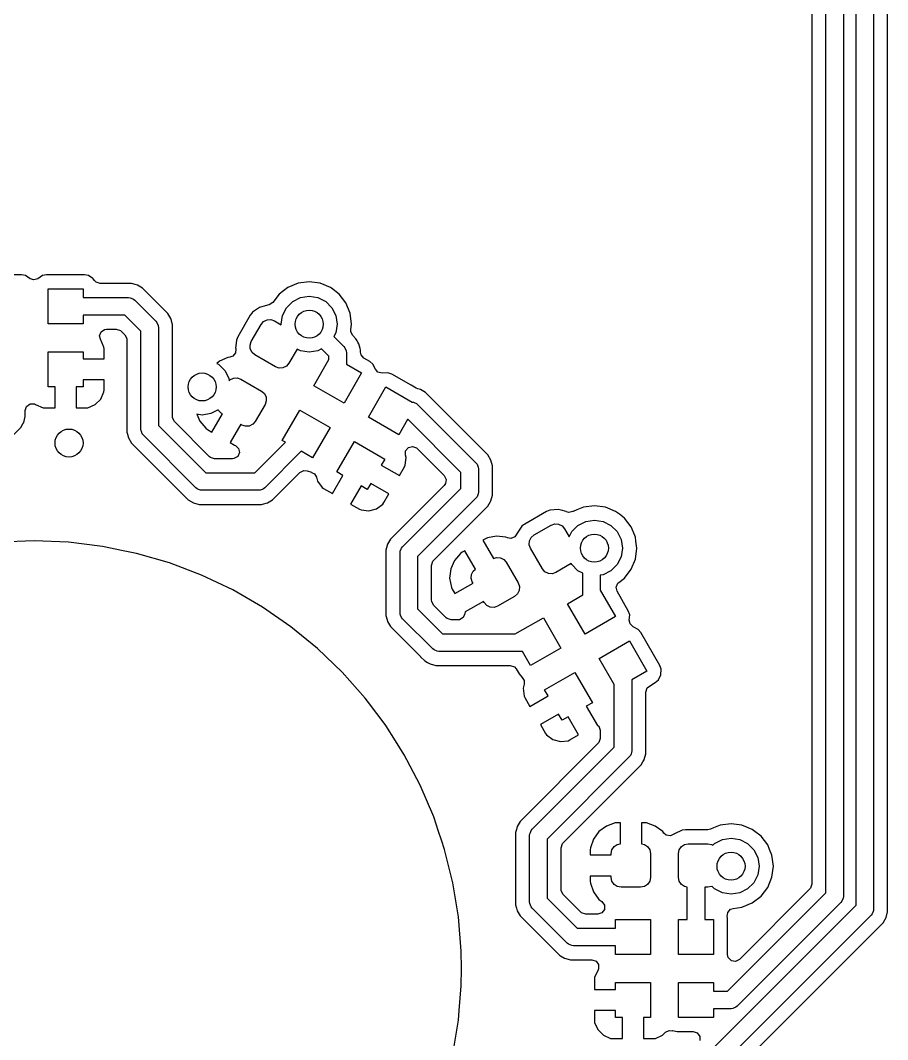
# Model space of a CAD drawing. Extents: x 0.79 to 7.64, y -5.35 to -0.98.
# Drawn here: x 4.205 to 4.692, y -4.922 to -4.349 of the extents above; entities that cross this region are included whole.
import ezdxf

# ---------------------------------------------------------------- set-up
doc = ezdxf.new("R2010")
doc.units = 0
doc.header["$MEASUREMENT"] = 0
doc.layers.add('BLACK', color=7, linetype='CONTINUOUS')

msp = doc.modelspace()

# ---------------------------------------------------------------- linework, layer by layer
at = {"layer": 'BLACK', "linetype": 'CONTINUOUS'}
for p, q in [((4.67461, -4.84631), (4.67461, -2.95302)), ((4.68445, -2.95098), (4.68445, -4.84835)), ((4.65768, -4.8393), (4.65768, -2.96003)), ((4.66752, -2.95799), (4.66752, -4.84134)), ((4.69234, -4.84666), (4.69234, -2.95624)), ((4.64978, -3.06673), (4.64978, -4.83442)), ((4.2055, -4.49211), (4.19291, -4.49211)), ((4.2078, -4.49256), (4.2055, -4.49211)), ((4.2055, -4.49211), (4.2055, -4.49211)), ((4.2055, -4.49211), (4.2055, -4.49211)), ((4.21043, -4.49432), (4.2078, -4.49256)), ((4.2078, -4.49256), (4.2078, -4.49256)), ((4.2078, -4.49256), (4.2078, -4.49256)), ((4.2078, -4.49256), (4.2078, -4.49256)), ((4.21245, -4.49497), (4.21043, -4.49432)), ((4.21476, -4.49432), (4.21245, -4.49497)), ((4.21739, -4.49256), (4.21476, -4.49432)), ((4.21969, -4.49211), (4.21739, -4.49256)), ((4.21739, -4.49256), (4.21739, -4.49256)), ((4.24093, -4.49211), (4.21969, -4.49211)), ((4.21969, -4.49211), (4.21969, -4.49211)), ((4.21969, -4.49211), (4.21969, -4.49211)), ((4.24094, -4.49211), (4.24093, -4.49211)), ((4.24324, -4.49256), (4.24094, -4.49211)), ((4.24566, -4.49418), (4.24324, -4.49256)), ((4.24324, -4.49256), (4.24324, -4.49256)), ((4.24324, -4.49256), (4.24324, -4.49256)), ((4.24324, -4.49256), (4.24324, -4.49256)), ((4.24585, -4.49431), (4.24566, -4.49418)), ((4.24651, -4.4953), (4.24585, -4.49431)), ((4.24585, -4.49431), (4.24585, -4.49431)), ((4.24746, -4.49628), (4.24651, -4.4953)), ((4.22047, -4.51969), (4.22047, -4.5)), ((4.22047, -4.5), (4.24016, -4.5)), ((4.24016, -4.5), (4.24016, -4.50492)), ((4.24975, -4.49703), (4.24746, -4.49628)), ((4.26744, -4.49703), (4.24975, -4.49703)), ((4.26943, -4.49756), (4.26744, -4.49703)), ((4.26744, -4.49703), (4.26744, -4.49703)), ((4.27069, -4.4979), (4.26943, -4.49756)), ((4.27362, -4.49959), (4.27069, -4.4979)), ((4.27069, -4.4979), (4.27069, -4.4979)), ((4.28781, -4.51379), (4.27362, -4.49959)), ((4.27362, -4.49959), (4.27362, -4.49959)), ((4.27362, -4.49959), (4.27362, -4.49959)), ((4.35533, -4.49919), (4.35039, -4.50297)), ((4.36108, -4.4968), (4.35533, -4.49919)), ((4.35533, -4.49919), (4.35533, -4.49919)), ((4.36725, -4.49599), (4.36108, -4.4968)), ((4.36108, -4.4968), (4.36108, -4.4968)), ((4.37342, -4.4968), (4.36725, -4.49599)), ((4.36725, -4.49599), (4.36725, -4.49599)), ((4.37917, -4.49919), (4.37342, -4.4968)), ((4.37342, -4.4968), (4.37342, -4.4968)), ((4.3797, -4.49959), (4.37917, -4.49919)), ((4.37917, -4.49919), (4.37917, -4.49919)), ((4.37917, -4.49919), (4.37917, -4.49919)), ((4.38411, -4.50297), (4.3797, -4.49959)), ((4.24016, -4.50492), (4.26575, -4.50492)), ((4.26575, -4.50492), (4.26671, -4.50502)), ((4.26671, -4.50502), (4.26671, -4.50502)), ((4.26671, -4.50502), (4.26723, -4.50523)), ((4.26723, -4.50523), (4.26848, -4.50575)), ((4.26848, -4.50575), (4.26848, -4.50575)), ((4.26848, -4.50575), (4.26923, -4.50636)), ((4.26923, -4.50636), (4.28104, -4.51817)), ((4.35039, -4.50298), (4.34679, -4.50767)), ((4.35039, -4.50297), (4.35039, -4.50298)), ((4.35451, -4.51058), (4.358, -4.5071)), ((4.358, -4.5071), (4.36239, -4.50486)), ((4.36239, -4.50486), (4.36725, -4.50409)), ((4.36725, -4.50409), (4.37212, -4.50486)), ((4.37212, -4.50486), (4.37651, -4.5071)), ((4.37651, -4.5071), (4.37999, -4.51058)), ((4.38411, -4.50298), (4.38411, -4.50297)), ((4.38411, -4.50297), (4.38411, -4.50297)), ((4.3879, -4.50791), (4.38411, -4.50298)), ((4.38411, -4.50298), (4.38411, -4.50298)), ((4.38411, -4.50298), (4.38411, -4.50298)), ((4.33924, -4.51042), (4.33537, -4.51313)), ((4.3438, -4.5092), (4.33924, -4.51042)), ((4.33924, -4.51042), (4.33924, -4.51042)), ((4.34404, -4.50918), (4.3438, -4.5092)), ((4.3448, -4.50903), (4.34404, -4.50918)), ((4.34679, -4.50767), (4.3448, -4.50903)), ((4.35227, -4.51497), (4.35451, -4.51058)), ((4.37999, -4.51058), (4.38223, -4.51497)), ((4.39029, -4.51366), (4.3879, -4.50791)), ((4.3879, -4.50791), (4.3879, -4.50791)), ((4.26371, -4.51476), (4.24016, -4.51476)), ((4.24016, -4.51476), (4.24016, -4.51969)), ((4.27264, -4.52369), (4.26371, -4.51476)), ((4.28104, -4.51817), (4.28165, -4.51892)), ((4.28781, -4.51379), (4.28781, -4.51379)), ((4.2895, -4.51671), (4.28781, -4.51379)), ((4.28781, -4.51379), (4.28781, -4.51379)), ((4.28977, -4.51771), (4.2895, -4.51671)), ((4.2895, -4.51671), (4.2895, -4.51671)), ((4.2899, -4.51819), (4.28977, -4.51771)), ((4.28977, -4.51771), (4.28977, -4.51771)), ((4.29037, -4.51997), (4.2899, -4.51819)), ((4.33417, -4.5147), (4.32708, -4.52696)), ((4.33496, -4.51366), (4.33417, -4.5147)), ((4.33417, -4.5147), (4.33417, -4.5147)), ((4.33417, -4.5147), (4.33417, -4.5147)), ((4.33537, -4.51313), (4.33496, -4.51366)), ((4.33537, -4.51313), (4.33537, -4.51313)), ((4.34022, -4.52), (4.34164, -4.51839)), ((4.34164, -4.51839), (4.34356, -4.51743)), ((4.34356, -4.51743), (4.34571, -4.51729)), ((4.34571, -4.51729), (4.34775, -4.51799)), ((4.34775, -4.51799), (4.35156, -4.52019)), ((4.3515, -4.51984), (4.35227, -4.51497)), ((4.38223, -4.51497), (4.383, -4.51984)), ((4.3911, -4.51984), (4.39029, -4.51366)), ((4.24016, -4.51969), (4.22047, -4.51969)), ((4.24947, -4.52645), (4.25028, -4.52418)), ((4.25028, -4.52418), (4.25226, -4.52282)), ((4.25226, -4.52282), (4.25336, -4.52266)), ((4.25336, -4.52266), (4.25883, -4.52266)), ((4.25883, -4.52266), (4.26112, -4.5234)), ((4.26112, -4.5234), (4.26158, -4.5238)), ((4.26158, -4.5238), (4.2636, -4.52582)), ((4.27264, -4.57874), (4.27264, -4.52369)), ((4.28165, -4.51892), (4.28165, -4.51892)), ((4.28165, -4.51892), (4.28217, -4.52017)), ((4.28217, -4.52017), (4.28228, -4.52043)), ((4.28228, -4.52043), (4.28239, -4.52069)), ((4.28239, -4.52069), (4.28248, -4.52165)), ((4.28248, -4.52165), (4.28248, -4.5767)), ((4.29037, -4.56438), (4.29037, -4.51997)), ((4.29037, -4.51997), (4.29037, -4.51997)), ((4.33471, -4.52955), (4.34022, -4.52)), ((4.35156, -4.52019), (4.3515, -4.51984)), ((4.383, -4.51984), (4.38223, -4.5247)), ((4.39068, -4.52299), (4.3911, -4.51984)), ((4.3907, -4.52411), (4.39068, -4.52299)), ((4.39179, -4.52625), (4.3907, -4.52411)), ((4.25001, -4.52828), (4.24947, -4.52645)), ((4.24992, -4.52831), (4.25001, -4.52828)), ((4.25185, -4.53268), (4.24992, -4.52831)), ((4.2636, -4.52582), (4.2647, -4.52797)), ((4.2647, -4.52797), (4.26474, -4.52858)), ((4.26474, -4.52858), (4.26474, -4.57705)), ((4.32633, -4.52878), (4.32592, -4.53349)), ((4.32708, -4.52696), (4.32633, -4.52878)), ((4.32633, -4.52878), (4.32633, -4.52878)), ((4.32708, -4.52696), (4.32708, -4.52696)), ((4.33401, -4.53159), (4.33471, -4.52955)), ((4.38223, -4.5247), (4.38117, -4.52679)), ((4.38117, -4.52679), (4.38676, -4.53238)), ((4.39353, -4.52799), (4.39179, -4.52625)), ((4.39418, -4.52912), (4.39353, -4.52799)), ((4.39466, -4.52994), (4.39418, -4.52912)), ((4.39522, -4.53092), (4.39466, -4.52994)), ((4.39466, -4.52994), (4.39466, -4.52994)), ((4.22047, -4.55512), (4.22047, -4.53543)), ((4.22047, -4.53543), (4.24016, -4.53543)), ((4.24016, -4.53543), (4.24016, -4.53937)), ((4.25197, -4.53367), (4.25185, -4.53268)), ((4.25197, -4.53937), (4.25197, -4.53367)), ((4.25197, -4.53367), (4.25197, -4.53367)), ((4.32581, -4.53597), (4.3243, -4.53785)), ((4.32593, -4.53383), (4.32581, -4.53597)), ((4.32592, -4.53349), (4.32592, -4.53349)), ((4.32592, -4.53349), (4.32594, -4.53357)), ((4.32594, -4.53357), (4.32593, -4.53367)), ((4.32593, -4.53367), (4.32595, -4.53383)), ((4.32595, -4.53383), (4.32593, -4.53383)), ((4.33416, -4.53373), (4.33401, -4.53159)), ((4.33511, -4.53566), (4.33416, -4.53373)), ((4.33672, -4.53708), (4.33511, -4.53566)), ((4.36043, -4.53382), (4.35585, -4.54175)), ((4.36239, -4.53481), (4.36043, -4.53382)), ((4.36725, -4.53558), (4.36239, -4.53481)), ((4.37212, -4.53481), (4.36725, -4.53558)), ((4.37421, -4.53375), (4.37212, -4.53481)), ((4.37836, -4.5379), (4.37421, -4.53375)), ((4.38676, -4.53238), (4.38737, -4.53313)), ((4.38737, -4.53313), (4.38811, -4.5349)), ((4.38811, -4.5349), (4.3882, -4.53586)), ((4.3882, -4.53586), (4.3882, -4.54231)), ((4.39591, -4.53349), (4.39522, -4.53092)), ((4.39609, -4.53418), (4.39591, -4.53349)), ((4.39609, -4.5355), (4.39609, -4.53418)), ((4.39609, -4.53418), (4.39609, -4.53418)), ((4.39643, -4.53708), (4.39609, -4.5355)), ((4.24016, -4.53937), (4.25197, -4.53937)), ((4.25197, -4.53937), (4.25197, -4.53937)), ((4.31677, -4.54066), (4.31536, -4.54188)), ((4.32156, -4.53857), (4.31677, -4.54066)), ((4.31677, -4.54066), (4.31677, -4.54066)), ((4.32261, -4.53845), (4.32156, -4.53857)), ((4.32156, -4.53857), (4.32156, -4.53857)), ((4.3243, -4.53785), (4.32261, -4.53845)), ((4.34832, -4.54377), (4.33672, -4.53708)), ((4.36983, -4.55443), (4.37836, -4.53967)), ((4.37836, -4.53967), (4.37836, -4.5379)), ((4.39804, -4.53887), (4.39643, -4.53708)), ((4.40134, -4.54078), (4.39804, -4.53887)), ((4.40311, -4.54233), (4.40134, -4.54078)), ((4.31536, -4.54188), (4.31634, -4.54238)), ((4.31634, -4.54238), (4.31983, -4.54586)), ((4.31983, -4.54586), (4.32206, -4.55025)), ((4.35035, -4.54446), (4.34832, -4.54377)), ((4.3525, -4.54432), (4.35035, -4.54446)), ((4.35443, -4.54337), (4.3525, -4.54432)), ((4.35585, -4.54175), (4.35443, -4.54337)), ((4.39672, -4.54723), (4.38688, -4.56427)), ((4.3882, -4.54231), (4.39672, -4.54723)), ((4.4045, -4.54514), (4.40311, -4.54233)), ((4.40451, -4.54516), (4.4045, -4.54514)), ((4.4045, -4.54514), (4.4045, -4.54514)), ((4.40592, -4.54673), (4.40451, -4.54516)), ((4.40826, -4.54733), (4.40592, -4.54673)), ((4.41141, -4.54712), (4.40826, -4.54733)), ((4.41364, -4.54788), (4.41141, -4.54712)), ((4.41141, -4.54712), (4.41141, -4.54712)), ((4.25197, -4.55118), (4.24016, -4.55118)), ((4.24016, -4.55118), (4.24016, -4.55512)), ((4.25197, -4.55688), (4.25197, -4.55118)), ((4.25197, -4.55118), (4.25197, -4.55118)), ((4.32206, -4.55025), (4.32228, -4.55164)), ((4.32228, -4.55164), (4.32274, -4.55112)), ((4.32274, -4.55112), (4.32467, -4.55017)), ((4.32467, -4.55017), (4.32681, -4.55003)), ((4.32681, -4.55003), (4.32885, -4.55072)), ((4.32885, -4.55072), (4.34044, -4.55741)), ((4.42454, -4.55417), (4.41364, -4.54788)), ((4.41364, -4.54788), (4.41364, -4.54788)), ((4.41364, -4.54788), (4.41364, -4.54788)), ((4.22441, -4.55512), (4.22047, -4.55512)), ((4.22441, -4.56693), (4.22441, -4.55512)), ((4.24016, -4.55512), (4.23622, -4.55512)), ((4.23622, -4.55512), (4.23622, -4.56693)), ((4.25007, -4.56191), (4.25185, -4.55787)), ((4.25185, -4.55787), (4.25197, -4.55688)), ((4.25197, -4.55688), (4.25197, -4.55688)), ((4.34044, -4.55741), (4.34206, -4.55883)), ((4.34206, -4.55883), (4.34301, -4.56076)), ((4.38688, -4.56427), (4.36983, -4.55443)), ((4.40052, -4.57215), (4.41036, -4.5551)), ((4.41036, -4.5551), (4.42518, -4.56366)), ((4.42741, -4.55583), (4.42454, -4.55417)), ((4.42835, -4.55622), (4.42741, -4.55583)), ((4.42979, -4.5566), (4.42835, -4.55622)), ((4.43271, -4.55829), (4.42979, -4.5566)), ((4.42979, -4.5566), (4.42979, -4.5566)), ((4.42979, -4.5566), (4.42979, -4.5566)), ((4.46773, -4.59331), (4.43271, -4.55829)), ((4.43271, -4.55829), (4.43271, -4.55829)), ((4.43271, -4.55829), (4.43271, -4.55829)), ((4.20844, -4.56603), (4.21039, -4.56462)), ((4.21039, -4.56462), (4.2128, -4.56462)), ((4.2128, -4.56462), (4.21335, -4.56489)), ((4.24695, -4.56503), (4.25007, -4.56191)), ((4.29037, -4.57182), (4.29037, -4.56438)), ((4.34315, -4.5629), (4.34246, -4.56494)), ((4.34301, -4.56076), (4.34315, -4.5629)), ((4.42518, -4.56366), (4.4258, -4.56372)), ((4.4258, -4.56372), (4.4258, -4.56372)), ((4.4258, -4.56372), (4.42632, -4.56393)), ((4.42632, -4.56393), (4.42758, -4.56445)), ((4.42758, -4.56445), (4.42758, -4.56445)), ((4.42758, -4.56445), (4.42832, -4.56507)), ((4.2077, -4.56833), (4.20844, -4.56603)), ((4.2077, -4.57177), (4.2077, -4.56833)), ((4.21335, -4.56489), (4.21335, -4.56489)), ((4.21335, -4.56489), (4.21772, -4.56681)), ((4.21772, -4.56681), (4.21871, -4.56693)), ((4.21871, -4.56693), (4.22441, -4.56693)), ((4.23622, -4.56693), (4.23622, -4.56693)), ((4.23622, -4.56693), (4.24192, -4.56693)), ((4.24192, -4.56693), (4.24291, -4.56681)), ((4.24192, -4.56693), (4.24192, -4.56693)), ((4.24291, -4.56681), (4.24695, -4.56503)), ((4.31195, -4.5701), (4.30709, -4.57087)), ((4.31603, -4.56802), (4.31195, -4.5701)), ((4.3126, -4.58043), (4.31851, -4.5702)), ((4.31621, -4.56839), (4.31603, -4.56802)), ((4.31783, -4.56981), (4.31621, -4.56839)), ((4.31851, -4.5702), (4.31783, -4.56981)), ((4.34246, -4.56494), (4.33695, -4.57449)), ((4.35212, -4.58512), (4.36196, -4.56807)), ((4.36196, -4.56807), (4.37901, -4.57791)), ((4.42832, -4.56507), (4.46096, -4.5977)), ((4.20514, -4.57795), (4.20636, -4.57583)), ((4.20636, -4.57583), (4.20682, -4.57503)), ((4.20682, -4.57503), (4.2077, -4.57177)), ((4.29042, -4.57243), (4.29037, -4.57182)), ((4.29152, -4.57457), (4.29042, -4.57243)), ((4.31125, -4.59431), (4.29152, -4.57457)), ((4.30709, -4.57087), (4.30401, -4.57038)), ((4.30401, -4.57038), (4.30575, -4.57436)), ((4.30575, -4.57436), (4.30915, -4.57832)), ((4.33695, -4.57449), (4.33553, -4.5761)), ((4.41757, -4.58199), (4.40052, -4.57215)), ((4.42249, -4.57347), (4.41757, -4.58199)), ((4.42281, -4.57347), (4.42249, -4.57347)), ((4.45256, -4.60322), (4.42281, -4.57347)), ((4.17834, -4.60474), (4.20514, -4.57795)), ((4.26474, -4.57705), (4.26474, -4.58043)), ((4.26474, -4.58043), (4.26507, -4.58163)), ((4.26507, -4.58163), (4.26562, -4.58369)), ((4.27273, -4.5797), (4.27264, -4.57874)), ((4.27295, -4.58022), (4.27273, -4.5797)), ((4.27273, -4.5797), (4.27273, -4.5797)), ((4.27347, -4.58147), (4.27295, -4.58022)), ((4.27408, -4.58222), (4.27347, -4.58147)), ((4.27347, -4.58147), (4.27347, -4.58147)), ((4.28248, -4.5767), (4.30913, -4.60335)), ((4.30915, -4.57832), (4.31011, -4.579)), ((4.31011, -4.579), (4.3126, -4.58043)), ((4.32874, -4.57611), (4.32283, -4.58634)), ((4.32942, -4.5765), (4.32874, -4.57611)), ((4.33145, -4.57719), (4.32942, -4.5765)), ((4.3336, -4.57705), (4.33145, -4.57719)), ((4.33553, -4.5761), (4.3336, -4.57705)), ((4.37901, -4.57791), (4.36917, -4.59496)), ((4.26562, -4.58369), (4.2673, -4.58661)), ((4.2673, -4.58661), (4.2673, -4.58661)), ((4.2673, -4.58661), (4.2673, -4.58661)), ((4.2673, -4.58661), (4.29922, -4.61852)), ((4.30361, -4.61175), (4.27408, -4.58222)), ((4.32283, -4.58634), (4.32532, -4.58778)), ((4.33677, -4.60335), (4.35395, -4.58617)), ((4.35395, -4.58617), (4.35212, -4.58512)), ((4.3828, -4.60283), (4.39265, -4.58579)), ((4.39265, -4.58579), (4.40969, -4.59563)), ((4.32532, -4.58778), (4.32584, -4.58801)), ((4.32584, -4.58801), (4.32761, -4.58964)), ((4.32808, -4.59201), (4.32708, -4.5942)), ((4.32761, -4.58964), (4.32808, -4.59201)), ((4.36277, -4.59127), (4.34229, -4.61175)), ((4.36917, -4.59496), (4.36277, -4.59127)), ((4.42134, -4.59345), (4.42146, -4.59104)), ((4.42146, -4.59104), (4.42298, -4.58917)), ((4.42298, -4.58917), (4.42531, -4.58854)), ((4.42531, -4.58854), (4.42755, -4.58941)), ((4.42755, -4.58941), (4.42786, -4.58968)), ((4.42786, -4.58968), (4.4431, -4.60492)), ((4.31172, -4.59471), (4.31125, -4.59431)), ((4.31401, -4.59545), (4.31172, -4.59471)), ((4.32421, -4.59545), (4.31401, -4.59545)), ((4.32498, -4.59538), (4.32421, -4.59545)), ((4.32708, -4.5942), (4.32498, -4.59538)), ((4.40969, -4.59563), (4.40773, -4.59904)), ((4.4212, -4.59909), (4.42167, -4.5947)), ((4.42167, -4.5947), (4.42134, -4.59345)), ((4.42167, -4.5947), (4.42167, -4.5947)), ((4.46096, -4.5977), (4.46157, -4.59845)), ((4.46157, -4.59845), (4.46157, -4.59845)), ((4.46157, -4.59845), (4.46184, -4.59909)), ((4.46942, -4.59623), (4.46773, -4.59331)), ((4.46773, -4.59331), (4.46773, -4.59331)), ((4.46773, -4.59331), (4.46773, -4.59331)), ((4.4703, -4.59949), (4.46942, -4.59623)), ((4.46942, -4.59623), (4.46942, -4.59623)), ((4.46942, -4.59623), (4.46942, -4.59623)), ((4.30913, -4.60335), (4.33677, -4.60335)), ((4.34668, -4.61852), (4.36203, -4.60317)), ((4.36203, -4.60317), (4.36418, -4.60208)), ((4.36418, -4.60208), (4.36604, -4.60224)), ((4.36604, -4.60224), (4.36848, -4.60306)), ((4.36848, -4.60306), (4.36846, -4.60311)), ((4.36846, -4.60311), (4.37029, -4.60398)), ((4.37029, -4.60398), (4.37137, -4.60579)), ((4.38621, -4.6048), (4.3828, -4.60283)), ((4.40773, -4.59904), (4.41795, -4.60494)), ((4.41795, -4.60494), (4.4208, -4.60001)), ((4.4208, -4.60001), (4.4212, -4.59909)), ((4.4208, -4.60001), (4.4208, -4.60001)), ((4.4212, -4.59909), (4.4212, -4.59909)), ((4.45256, -4.61213), (4.45256, -4.60322)), ((4.46184, -4.59909), (4.46229, -4.60018)), ((4.46229, -4.60018), (4.46231, -4.60022)), ((4.46231, -4.60022), (4.4624, -4.60118)), ((4.4624, -4.60118), (4.4624, -4.61417)), ((4.4703, -4.61249), (4.4703, -4.59949)), ((4.37137, -4.60579), (4.37197, -4.60802)), ((4.37197, -4.60802), (4.37197, -4.60802)), ((4.37197, -4.60802), (4.37457, -4.61159)), ((4.38031, -4.61503), (4.38621, -4.6048)), ((4.40182, -4.60927), (4.39985, -4.61268)), ((4.41205, -4.61517), (4.40182, -4.60927)), ((4.4431, -4.61043), (4.41297, -4.64056)), ((4.41795, -4.60494), (4.41795, -4.60494)), ((4.4431, -4.60492), (4.44419, -4.60707)), ((4.44381, -4.60945), (4.4431, -4.61043)), ((4.44419, -4.60707), (4.44381, -4.60945)), ((4.30435, -4.61236), (4.30361, -4.61175)), ((4.30512, -4.61268), (4.30435, -4.61236)), ((4.30435, -4.61236), (4.30435, -4.61236)), ((4.30613, -4.61309), (4.30512, -4.61268)), ((4.30709, -4.61319), (4.30613, -4.61309)), ((4.30613, -4.61309), (4.30613, -4.61309)), ((4.33881, -4.61319), (4.30709, -4.61319)), ((4.33977, -4.61309), (4.33881, -4.61319)), ((4.34078, -4.61268), (4.33977, -4.61309)), ((4.33977, -4.61309), (4.33977, -4.61309)), ((4.34154, -4.61236), (4.34078, -4.61268)), ((4.34229, -4.61175), (4.34154, -4.61236)), ((4.34154, -4.61236), (4.34154, -4.61236)), ((4.37457, -4.61159), (4.37457, -4.61159)), ((4.37457, -4.61159), (4.37537, -4.61218)), ((4.37537, -4.61218), (4.38031, -4.61503)), ((4.39644, -4.61071), (4.39054, -4.62094)), ((4.39985, -4.61268), (4.39644, -4.61071)), ((4.4092, -4.62011), (4.41205, -4.61517)), ((4.41975, -4.64495), (4.45256, -4.61213)), ((4.46231, -4.61513), (4.46157, -4.61691)), ((4.4624, -4.61417), (4.46231, -4.61513)), ((4.46231, -4.61513), (4.46231, -4.61513)), ((4.46942, -4.61912), (4.4703, -4.61586)), ((4.4703, -4.61586), (4.4703, -4.61249)), ((4.29922, -4.61852), (4.29922, -4.61852)), ((4.29922, -4.61852), (4.29922, -4.61852)), ((4.29922, -4.61852), (4.30214, -4.62021)), ((4.30214, -4.62021), (4.30214, -4.62021)), ((4.30214, -4.62021), (4.30214, -4.62021)), ((4.30214, -4.62021), (4.30214, -4.62021)), ((4.30214, -4.62021), (4.3054, -4.62108)), ((4.3054, -4.62108), (4.3054, -4.62108)), ((4.3054, -4.62108), (4.3405, -4.62108)), ((4.3405, -4.62108), (4.34104, -4.62094)), ((4.3405, -4.62108), (4.3405, -4.62108)), ((4.34104, -4.62094), (4.34376, -4.62021)), ((4.34376, -4.62021), (4.34668, -4.61852)), ((4.34376, -4.62021), (4.34376, -4.62021)), ((4.34376, -4.62021), (4.34376, -4.62021)), ((4.34668, -4.61852), (4.34668, -4.61852)), ((4.34668, -4.61852), (4.34668, -4.61852)), ((4.39054, -4.62094), (4.39547, -4.62379)), ((4.40504, -4.62351), (4.4086, -4.62091)), ((4.4086, -4.62091), (4.4086, -4.62091)), ((4.4086, -4.62091), (4.4092, -4.62011)), ((4.4092, -4.62011), (4.4092, -4.62011)), ((4.46096, -4.61765), (4.42815, -4.65046)), ((4.46157, -4.61691), (4.46096, -4.61765)), ((4.46773, -4.62204), (4.46919, -4.61951)), ((4.46919, -4.61951), (4.46942, -4.61912)), ((4.52756, -4.62182), (4.52139, -4.62264)), ((4.53373, -4.62264), (4.52756, -4.62182)), ((4.52756, -4.62182), (4.52756, -4.62182)), ((4.39547, -4.62379), (4.39639, -4.62418)), ((4.39639, -4.62418), (4.39639, -4.62418)), ((4.39639, -4.62418), (4.40078, -4.62466)), ((4.40078, -4.62466), (4.40504, -4.62351)), ((4.40078, -4.62466), (4.40078, -4.62466)), ((4.43718, -4.65259), (4.46535, -4.62443)), ((4.46535, -4.62443), (4.46773, -4.62204)), ((4.46535, -4.62443), (4.46535, -4.62443)), ((4.50064, -4.62512), (4.48837, -4.6322)), ((4.50246, -4.62436), (4.50064, -4.62512)), ((4.50064, -4.62512), (4.50064, -4.62512)), ((4.50717, -4.62395), (4.50246, -4.62436)), ((4.50246, -4.62436), (4.50246, -4.62436)), ((4.50895, -4.62443), (4.50717, -4.62395)), ((4.50717, -4.62395), (4.50717, -4.62395)), ((4.50717, -4.62395), (4.50717, -4.62395)), ((4.51173, -4.62517), (4.50895, -4.62443)), ((4.5119, -4.62525), (4.51173, -4.62517)), ((4.51314, -4.6256), (4.5119, -4.62525)), ((4.5155, -4.6251), (4.51314, -4.6256)), ((4.51564, -4.62502), (4.5155, -4.6251)), ((4.51766, -4.62418), (4.51564, -4.62502)), ((4.52139, -4.62264), (4.51766, -4.62418)), ((4.52139, -4.62264), (4.52139, -4.62264)), ((4.52139, -4.62264), (4.52139, -4.62264)), ((4.53948, -4.62502), (4.53373, -4.62264)), ((4.53373, -4.62264), (4.53373, -4.62264)), ((4.54162, -4.62666), (4.53948, -4.62502)), ((4.53948, -4.62502), (4.53948, -4.62502)), ((4.53948, -4.62502), (4.53948, -4.62502)), ((4.54442, -4.62881), (4.54162, -4.62666)), ((4.48778, -4.63265), (4.48681, -4.6334)), ((4.48837, -4.6322), (4.48778, -4.63265)), ((4.48837, -4.6322), (4.48837, -4.6322)), ((4.48837, -4.6322), (4.48837, -4.6322)), ((4.49368, -4.63825), (4.50323, -4.63274)), ((4.50323, -4.63274), (4.50526, -4.63205)), ((4.50526, -4.63205), (4.50741, -4.63219)), ((4.50741, -4.63219), (4.50934, -4.63314)), ((4.50934, -4.63314), (4.51076, -4.63475)), ((4.51482, -4.63641), (4.5183, -4.63293)), ((4.5183, -4.63293), (4.52269, -4.63069)), ((4.52269, -4.63069), (4.52756, -4.62992)), ((4.52756, -4.62992), (4.53243, -4.63069)), ((4.53243, -4.63069), (4.53682, -4.63293)), ((4.53682, -4.63293), (4.5403, -4.63641)), ((4.54821, -4.63375), (4.54442, -4.62881)), ((4.54442, -4.62881), (4.54442, -4.62881)), ((4.54442, -4.62881), (4.54442, -4.62881)), ((4.54442, -4.62881), (4.54442, -4.62881)), ((4.54442, -4.62881), (4.54442, -4.62881)), ((4.47259, -4.6389), (4.46746, -4.63987)), ((4.4726, -4.6389), (4.47259, -4.6389)), ((4.47778, -4.63949), (4.4726, -4.6389)), ((4.48393, -4.63757), (4.48277, -4.63937)), ((4.48395, -4.63758), (4.48393, -4.63757)), ((4.48402, -4.63743), (4.48395, -4.63758)), ((4.48408, -4.63735), (4.48402, -4.63743)), ((4.4841, -4.63727), (4.48408, -4.63735)), ((4.48681, -4.6334), (4.4841, -4.63727)), ((4.4841, -4.63727), (4.4841, -4.63727)), ((4.49206, -4.63967), (4.49368, -4.63825)), ((4.51076, -4.63475), (4.51336, -4.63927)), ((4.51336, -4.63927), (4.51482, -4.63641)), ((4.5403, -4.63641), (4.54254, -4.6408)), ((4.55022, -4.6386), (4.54821, -4.63375)), ((4.54821, -4.63375), (4.54821, -4.63375)), ((4.55059, -4.6395), (4.55022, -4.6386)), ((4.2126, -4.64163), (4.19327, -4.64241)), ((4.23193, -4.64241), (4.2126, -4.64163)), ((4.25114, -4.64475), (4.23193, -4.64241)), ((4.23193, -4.64241), (4.23193, -4.64241)), ((4.23193, -4.64241), (4.23193, -4.64241)), ((4.26274, -4.64712), (4.25114, -4.64475)), ((4.25114, -4.64475), (4.25114, -4.64475)), ((4.41129, -4.64348), (4.41072, -4.6456)), ((4.41297, -4.64056), (4.41129, -4.64348)), ((4.41129, -4.64348), (4.41129, -4.64348)), ((4.4664, -4.64036), (4.46493, -4.64121)), ((4.46493, -4.64121), (4.47087, -4.65151)), ((4.46746, -4.63987), (4.4664, -4.64036)), ((4.4664, -4.64036), (4.4664, -4.64036)), ((4.46746, -4.63987), (4.46746, -4.63987)), ((4.47875, -4.63991), (4.47778, -4.63949)), ((4.48052, -4.64023), (4.47875, -4.63991)), ((4.48277, -4.63937), (4.48052, -4.64023)), ((4.49097, -4.64374), (4.49111, -4.6416)), ((4.49166, -4.64578), (4.49097, -4.64374)), ((4.49111, -4.6416), (4.49206, -4.63967)), ((4.54254, -4.6408), (4.54331, -4.64567)), ((4.5509, -4.64184), (4.55059, -4.6395)), ((4.5514, -4.64564), (4.5509, -4.64184)), ((4.2701, -4.64862), (4.26274, -4.64712)), ((4.28868, -4.654), (4.2701, -4.64862)), ((4.2701, -4.64862), (4.2701, -4.64862)), ((4.2701, -4.64862), (4.2701, -4.64862)), ((4.41072, -4.6456), (4.41041, -4.64674)), ((4.41041, -4.64674), (4.41041, -4.64674)), ((4.41041, -4.64674), (4.41041, -4.6802)), ((4.41072, -4.6456), (4.41072, -4.6456)), ((4.41072, -4.6456), (4.41072, -4.6456)), ((4.41831, -4.64843), (4.4184, -4.64747)), ((4.41831, -4.68189), (4.41831, -4.64843)), ((4.4184, -4.64747), (4.41914, -4.64569)), ((4.41914, -4.64569), (4.41975, -4.64495)), ((4.41914, -4.64569), (4.41914, -4.64569)), ((4.42815, -4.65046), (4.42815, -4.67985)), ((4.45228, -4.64864), (4.44887, -4.6526)), ((4.45323, -4.64796), (4.45228, -4.64864)), ((4.4547, -4.64712), (4.45323, -4.64796)), ((4.46065, -4.65741), (4.4547, -4.64712)), ((4.49835, -4.65737), (4.49166, -4.64578)), ((4.54254, -4.65054), (4.5403, -4.65493)), ((4.54331, -4.64567), (4.54254, -4.65054)), ((4.55059, -4.65184), (4.5514, -4.64567)), ((4.5514, -4.64567), (4.5514, -4.64564)), ((4.30677, -4.66086), (4.28868, -4.654)), ((4.28868, -4.654), (4.28868, -4.654)), ((4.28868, -4.654), (4.28868, -4.654)), ((4.43604, -4.65535), (4.43679, -4.65306)), ((4.43604, -4.66258), (4.43604, -4.65535)), ((4.43679, -4.65306), (4.43718, -4.65259)), ((4.44887, -4.6526), (4.44678, -4.65739)), ((4.47087, -4.65151), (4.47253, -4.65094)), ((4.47253, -4.65094), (4.47468, -4.65108)), ((4.47468, -4.65108), (4.47661, -4.65204)), ((4.47661, -4.65204), (4.47802, -4.65365)), ((4.47802, -4.65365), (4.48472, -4.66525)), ((4.51454, -4.65439), (4.50588, -4.65939)), ((4.51482, -4.65493), (4.51454, -4.65439)), ((4.5183, -4.65841), (4.51482, -4.65493)), ((4.5403, -4.65493), (4.53682, -4.65841)), ((4.54821, -4.65759), (4.55059, -4.65184)), ((4.32425, -4.66915), (4.30677, -4.66086)), ((4.44678, -4.65739), (4.4462, -4.66258)), ((4.44678, -4.65739), (4.44678, -4.65739)), ((4.45824, -4.66264), (4.45838, -4.66049)), ((4.45838, -4.66049), (4.45933, -4.65856)), ((4.45933, -4.65856), (4.46065, -4.65741)), ((4.49977, -4.65899), (4.49835, -4.65737)), ((4.5017, -4.65994), (4.49977, -4.65899)), ((4.50385, -4.66008), (4.5017, -4.65994)), ((4.50588, -4.65939), (4.50385, -4.66008)), ((4.52102, -4.65979), (4.5183, -4.65841)), ((4.52102, -4.672), (4.52102, -4.65979)), ((4.53243, -4.66065), (4.53086, -4.66089)), ((4.53086, -4.66089), (4.53086, -4.66936)), ((4.53682, -4.65841), (4.53243, -4.66065)), ((4.54442, -4.66253), (4.54821, -4.65759)), ((4.43604, -4.67497), (4.43604, -4.66258)), ((4.4462, -4.66258), (4.44717, -4.66771)), ((4.4462, -4.66258), (4.4462, -4.66258)), ((4.44717, -4.66771), (4.44717, -4.66771)), ((4.44717, -4.66771), (4.44766, -4.66877)), ((4.44909, -4.67126), (4.45932, -4.66536)), ((4.45893, -4.66468), (4.45824, -4.66264)), ((4.45932, -4.66536), (4.45893, -4.66468)), ((4.48472, -4.66525), (4.48541, -4.66728)), ((4.48541, -4.66728), (4.48527, -4.66943)), ((4.53982, -4.66759), (4.5408, -4.66539)), ((4.54032, -4.66995), (4.53982, -4.66759)), ((4.5408, -4.66539), (4.54132, -4.66491)), ((4.54132, -4.66491), (4.54442, -4.66253)), ((4.34101, -4.67883), (4.32425, -4.66915)), ((4.44766, -4.66877), (4.44909, -4.67126)), ((4.44909, -4.67126), (4.44909, -4.67126)), ((4.4827, -4.67277), (4.47315, -4.67829)), ((4.48432, -4.67136), (4.4827, -4.67277)), ((4.48527, -4.66943), (4.48432, -4.67136)), ((4.5125, -4.67692), (4.52102, -4.672)), ((4.53086, -4.66936), (4.53939, -4.68413)), ((4.54661, -4.68085), (4.54032, -4.66995)), ((4.35693, -4.68982), (4.34101, -4.67883)), ((4.34101, -4.67883), (4.34101, -4.67883)), ((4.43609, -4.67558), (4.43604, -4.67497)), ((4.43718, -4.67772), (4.43609, -4.67558)), ((4.44432, -4.68486), (4.43718, -4.67772)), ((4.46523, -4.67559), (4.455, -4.68149)), ((4.46562, -4.67627), (4.46523, -4.67559)), ((4.46704, -4.67789), (4.46562, -4.67627)), ((4.46897, -4.67884), (4.46704, -4.67789)), ((4.47112, -4.67898), (4.46897, -4.67884)), ((4.47315, -4.67829), (4.47112, -4.67898)), ((4.52234, -4.69397), (4.5125, -4.67692)), ((4.41041, -4.6802), (4.41041, -4.68358)), ((4.41041, -4.68358), (4.41103, -4.68588)), ((4.4184, -4.68285), (4.41831, -4.68189)), ((4.41857, -4.68326), (4.4184, -4.68285)), ((4.4184, -4.68285), (4.4184, -4.68285)), ((4.41914, -4.68462), (4.41857, -4.68326)), ((4.41975, -4.68537), (4.41914, -4.68462)), ((4.41914, -4.68462), (4.41914, -4.68462)), ((4.42815, -4.67985), (4.4422, -4.6939)), ((4.44479, -4.68526), (4.44432, -4.68486)), ((4.45375, -4.68471), (4.45167, -4.68592)), ((4.4545, -4.68303), (4.45375, -4.68471)), ((4.45458, -4.68305), (4.4545, -4.68303)), ((4.45472, -4.68253), (4.45458, -4.68305)), ((4.45473, -4.68251), (4.45472, -4.68253)), ((4.455, -4.68149), (4.45473, -4.6825)), ((4.45473, -4.6825), (4.45473, -4.68251)), ((4.48309, -4.6939), (4.49886, -4.68479)), ((4.49886, -4.68479), (4.5087, -4.70184)), ((4.53939, -4.68413), (4.52234, -4.69397)), ((4.54737, -4.68308), (4.54661, -4.68085)), ((4.54716, -4.68621), (4.54737, -4.68308)), ((4.37192, -4.70206), (4.35693, -4.68982)), ((4.41103, -4.68588), (4.41129, -4.68684)), ((4.41129, -4.68684), (4.41297, -4.68976)), ((4.41297, -4.68976), (4.41297, -4.68976)), ((4.41297, -4.68976), (4.42138, -4.69816)), ((4.43668, -4.7023), (4.41975, -4.68537)), ((4.44708, -4.686), (4.44479, -4.68526)), ((4.45085, -4.686), (4.44708, -4.686)), ((4.45167, -4.68592), (4.45085, -4.686)), ((4.54716, -4.68623), (4.54716, -4.68621)), ((4.54716, -4.68621), (4.54716, -4.68621)), ((4.5476, -4.6883), (4.54716, -4.68623)), ((4.54933, -4.68998), (4.5476, -4.6883)), ((4.54934, -4.68999), (4.54933, -4.68998)), ((4.55216, -4.69138), (4.54934, -4.68999)), ((4.54934, -4.68999), (4.54934, -4.68999)), ((4.4422, -4.6939), (4.48309, -4.6939)), ((4.55371, -4.69314), (4.55216, -4.69138)), ((4.56433, -4.71154), (4.55371, -4.69314)), ((4.38587, -4.71546), (4.37192, -4.70206)), ((4.42138, -4.69816), (4.42977, -4.70655)), ((4.5087, -4.70184), (4.49165, -4.71168)), ((4.53021, -4.70761), (4.54726, -4.69776)), ((4.54726, -4.69776), (4.5571, -4.71481)), ((4.42977, -4.70655), (4.42977, -4.70655)), ((4.42977, -4.70655), (4.42977, -4.70655)), ((4.42977, -4.70655), (4.4299, -4.70669)), ((4.4299, -4.70669), (4.4299, -4.70669)), ((4.4299, -4.70669), (4.43229, -4.70907)), ((4.43742, -4.70291), (4.43668, -4.7023)), ((4.4392, -4.70365), (4.43742, -4.70291)), ((4.44016, -4.70374), (4.4392, -4.70365)), ((4.4392, -4.70365), (4.4392, -4.70365)), ((4.48707, -4.70374), (4.44016, -4.70374)), ((4.49165, -4.71168), (4.48707, -4.70374)), ((4.53874, -4.72237), (4.53021, -4.70761)), ((4.43229, -4.70907), (4.43375, -4.70992)), ((4.43375, -4.70992), (4.43375, -4.70992)), ((4.43375, -4.70992), (4.43454, -4.71037)), ((4.43454, -4.71037), (4.43521, -4.71076)), ((4.43521, -4.71076), (4.43847, -4.71163)), ((4.43847, -4.71163), (4.44184, -4.71163)), ((4.44184, -4.71163), (4.48026, -4.71163)), ((4.48026, -4.71163), (4.48255, -4.71238)), ((4.48255, -4.71238), (4.48363, -4.71358)), ((4.56508, -4.71376), (4.56433, -4.71154)), ((4.3987, -4.72994), (4.38587, -4.71546)), ((4.48363, -4.71358), (4.48463, -4.71531)), ((4.48463, -4.71531), (4.48521, -4.71631)), ((4.48521, -4.71631), (4.48701, -4.71836)), ((4.48701, -4.71836), (4.48697, -4.71839)), ((4.48697, -4.71839), (4.48812, -4.72005)), ((4.49953, -4.72532), (4.51658, -4.71548)), ((4.51658, -4.71548), (4.52642, -4.73253)), ((4.5571, -4.71481), (4.54858, -4.71973)), ((4.56349, -4.71971), (4.56488, -4.71689)), ((4.56488, -4.71689), (4.56508, -4.71376)), ((4.48815, -4.72217), (4.48755, -4.7244)), ((4.48755, -4.7244), (4.48755, -4.7244)), ((4.48755, -4.7244), (4.48802, -4.72879)), ((4.48812, -4.72005), (4.48815, -4.72217)), ((4.53874, -4.75745), (4.53874, -4.72237)), ((4.54858, -4.71973), (4.54858, -4.75949)), ((4.55647, -4.72654), (4.55722, -4.72425)), ((4.55722, -4.72425), (4.55842, -4.72317)), ((4.55842, -4.72317), (4.56172, -4.72126)), ((4.56172, -4.72126), (4.56349, -4.71971)), ((4.56172, -4.72126), (4.56172, -4.72126)), ((4.56172, -4.72126), (4.56172, -4.72126)), ((4.40059, -4.73246), (4.3987, -4.72994)), ((4.3987, -4.72994), (4.3987, -4.72994)), ((4.48802, -4.72879), (4.48802, -4.72879)), ((4.48802, -4.72879), (4.48842, -4.7297)), ((4.48842, -4.7297), (4.49127, -4.73464)), ((4.49127, -4.73464), (4.5015, -4.72873)), ((4.5015, -4.72873), (4.49953, -4.72532)), ((4.55647, -4.76118), (4.55647, -4.72654)), ((4.40992, -4.74487), (4.40059, -4.73246)), ((4.49127, -4.73464), (4.49127, -4.73464)), ((4.52642, -4.73253), (4.52301, -4.7345)), ((4.52301, -4.7345), (4.52925, -4.74531)), ((4.5074, -4.73896), (4.49717, -4.74487)), ((4.50937, -4.74237), (4.5074, -4.73896)), ((4.51278, -4.7404), (4.50937, -4.74237)), ((4.51869, -4.75063), (4.51278, -4.7404)), ((4.41032, -4.74541), (4.40992, -4.74487)), ((4.41568, -4.75388), (4.41032, -4.74541)), ((4.49717, -4.74487), (4.50002, -4.7498)), ((4.49717, -4.74487), (4.49717, -4.74487)), ((4.52925, -4.74531), (4.52998, -4.74578)), ((4.52998, -4.74578), (4.53084, -4.74803)), ((4.50002, -4.7498), (4.50062, -4.7506)), ((4.50062, -4.7506), (4.50418, -4.75321)), ((4.50418, -4.75321), (4.50418, -4.75321)), ((4.50418, -4.75321), (4.50845, -4.75435)), ((4.51284, -4.75388), (4.51375, -4.75348)), ((4.51375, -4.75348), (4.51869, -4.75063)), ((4.53084, -4.75257), (4.5301, -4.75486)), ((4.53084, -4.74803), (4.53084, -4.74823)), ((4.53084, -4.74823), (4.53084, -4.75257)), ((4.42067, -4.76176), (4.41568, -4.75388)), ((4.5297, -4.75532), (4.48581, -4.79922)), ((4.49258, -4.80361), (4.53874, -4.75745)), ((4.50845, -4.75435), (4.51284, -4.75388)), ((4.51284, -4.75388), (4.51284, -4.75388)), ((4.5301, -4.75486), (4.5297, -4.75532)), ((4.4222, -4.76468), (4.42067, -4.76176)), ((4.42966, -4.77889), (4.4222, -4.76468)), ((4.54714, -4.76297), (4.50098, -4.80913)), ((4.54775, -4.76222), (4.54714, -4.76297)), ((4.54818, -4.76118), (4.54775, -4.76222)), ((4.54775, -4.76222), (4.54775, -4.76222)), ((4.54849, -4.76045), (4.54818, -4.76118)), ((4.54858, -4.75949), (4.54849, -4.76045)), ((4.54849, -4.76045), (4.54849, -4.76045)), ((4.55478, -4.76585), (4.55546, -4.76467)), ((4.55546, -4.76467), (4.55556, -4.76451)), ((4.55556, -4.76451), (4.5556, -4.76444)), ((4.5556, -4.76444), (4.55647, -4.76118)), ((4.5556, -4.76444), (4.5556, -4.76444)), ((4.51002, -4.81125), (4.55391, -4.76736)), ((4.55391, -4.76736), (4.55478, -4.76585)), ((4.43724, -4.79669), (4.42966, -4.77889)), ((4.43999, -4.80494), (4.43724, -4.79669)), ((4.48581, -4.79922), (4.48412, -4.80214)), ((4.44163, -4.80985), (4.43999, -4.80494)), ((4.48369, -4.80376), (4.48325, -4.8054)), ((4.48412, -4.80214), (4.48369, -4.80376)), ((4.48369, -4.80376), (4.48369, -4.80376)), ((4.48412, -4.80214), (4.48412, -4.80214)), ((4.49154, -4.8054), (4.49197, -4.80435)), ((4.49197, -4.80435), (4.49258, -4.80361)), ((4.49197, -4.80435), (4.49197, -4.80435)), ((4.53013, -4.80494), (4.52703, -4.80914)), ((4.53433, -4.80183), (4.53013, -4.80494)), ((4.53013, -4.80494), (4.53013, -4.80494)), ((4.53926, -4.80011), (4.53433, -4.80183)), ((4.54043, -4.8), (4.53926, -4.80011)), ((4.53926, -4.80011), (4.53926, -4.80011)), ((4.54213, -4.8), (4.54043, -4.8)), ((4.54213, -4.81189), (4.54213, -4.8)), ((4.55563, -4.8), (4.55394, -4.8)), ((4.55394, -4.8), (4.55394, -4.8)), ((4.55394, -4.8), (4.55394, -4.81189)), ((4.5568, -4.80011), (4.55563, -4.8)), ((4.56173, -4.80183), (4.5568, -4.80011)), ((4.56593, -4.80494), (4.56173, -4.80183)), ((4.56656, -4.80579), (4.56593, -4.80494)), ((4.56593, -4.80494), (4.56593, -4.80494)), ((4.57679, -4.80417), (4.57251, -4.80617)), ((4.57874, -4.80392), (4.57679, -4.80417)), ((4.57679, -4.80417), (4.57679, -4.80417)), ((4.59125, -4.80392), (4.57874, -4.80392)), ((4.57874, -4.80392), (4.57874, -4.80392)), ((4.59274, -4.80362), (4.59125, -4.80392)), ((4.59452, -4.80288), (4.59274, -4.80362)), ((4.59816, -4.80138), (4.59452, -4.80288)), ((4.60433, -4.80056), (4.59816, -4.80138)), ((4.59816, -4.80138), (4.59816, -4.80138)), ((4.59816, -4.80138), (4.59816, -4.80138)), ((4.6105, -4.80138), (4.60433, -4.80056)), ((4.60433, -4.80056), (4.60433, -4.80056)), ((4.61625, -4.80376), (4.6105, -4.80138)), ((4.6105, -4.80138), (4.6105, -4.80138)), ((4.61779, -4.80494), (4.61625, -4.80376)), ((4.61625, -4.80376), (4.61625, -4.80376)), ((4.61625, -4.80376), (4.61625, -4.80376)), ((4.62119, -4.80755), (4.61779, -4.80494)), ((4.44337, -4.81505), (4.44163, -4.80985)), ((4.48325, -4.8054), (4.48325, -4.8428)), ((4.49114, -4.80709), (4.49124, -4.80613)), ((4.49114, -4.84449), (4.49114, -4.80709)), ((4.49124, -4.80613), (4.49138, -4.80579)), ((4.49138, -4.80579), (4.49154, -4.8054)), ((4.50098, -4.80913), (4.50098, -4.84245)), ((4.52703, -4.80914), (4.52531, -4.81407)), ((4.56793, -4.80694), (4.56656, -4.80579)), ((4.5703, -4.80732), (4.56793, -4.80694)), ((4.57221, -4.80635), (4.5703, -4.80732)), ((4.57223, -4.80637), (4.57221, -4.80635)), ((4.57236, -4.80627), (4.57223, -4.80637)), ((4.57245, -4.80623), (4.57236, -4.80627)), ((4.57251, -4.80617), (4.57245, -4.80623)), ((4.57251, -4.80617), (4.57251, -4.80617)), ((4.59507, -4.81167), (4.59946, -4.80943)), ((4.59946, -4.80943), (4.60433, -4.80866)), ((4.60433, -4.80866), (4.6092, -4.80943)), ((4.6092, -4.80943), (4.61359, -4.81167)), ((4.62498, -4.81249), (4.62119, -4.80755)), ((4.62119, -4.80755), (4.62119, -4.80755)), ((4.62119, -4.80755), (4.62119, -4.80755)), ((4.62119, -4.80755), (4.62119, -4.80755)), ((4.62119, -4.80755), (4.62119, -4.80755)), ((4.448, -4.83383), (4.44337, -4.81505)), ((4.50888, -4.81401), (4.50962, -4.81172)), ((4.50888, -4.81524), (4.50888, -4.81401)), ((4.50888, -4.83757), (4.50888, -4.81524)), ((4.50962, -4.81172), (4.51002, -4.81125)), ((4.52531, -4.81407), (4.5252, -4.81524)), ((4.5252, -4.81524), (4.5252, -4.81811)), ((4.53701, -4.81732), (4.53743, -4.81521)), ((4.53743, -4.81521), (4.53862, -4.81343)), ((4.53862, -4.81343), (4.54041, -4.81223)), ((4.54041, -4.81223), (4.54213, -4.81189)), ((4.55394, -4.81189), (4.55565, -4.81223)), ((4.55565, -4.81223), (4.55744, -4.81343)), ((4.55744, -4.81343), (4.55864, -4.81521)), ((4.55864, -4.81521), (4.55906, -4.81732)), ((4.5748, -4.81732), (4.57522, -4.81521)), ((4.57522, -4.81521), (4.57642, -4.81343)), ((4.57642, -4.81343), (4.57821, -4.81223)), ((4.57821, -4.81223), (4.58031, -4.81181)), ((4.58031, -4.81181), (4.59134, -4.81181)), ((4.59134, -4.81181), (4.59345, -4.81223)), ((4.59345, -4.81223), (4.59409, -4.81266)), ((4.59409, -4.81266), (4.59507, -4.81167)), ((4.61359, -4.81167), (4.61707, -4.81515)), ((4.61707, -4.81515), (4.61931, -4.81954)), ((4.62604, -4.81505), (4.62498, -4.81249)), ((4.62498, -4.81249), (4.62498, -4.81249)), ((4.62736, -4.81824), (4.62604, -4.81505)), ((4.5252, -4.81811), (4.5252, -4.81811)), ((4.5252, -4.81811), (4.53701, -4.81811)), ((4.53701, -4.81811), (4.53701, -4.81732)), ((4.55906, -4.81732), (4.55906, -4.83071)), ((4.5748, -4.83071), (4.5748, -4.81732)), ((4.61931, -4.81954), (4.62008, -4.82441)), ((4.62818, -4.82441), (4.62736, -4.81824)), ((4.62008, -4.82441), (4.61931, -4.82928)), ((4.62736, -4.83058), (4.62818, -4.82441)), ((4.53701, -4.82992), (4.5252, -4.82992)), ((4.5252, -4.82992), (4.5252, -4.82992)), ((4.5252, -4.82992), (4.5252, -4.8328)), ((4.5252, -4.8328), (4.52531, -4.83397)), ((4.53701, -4.83071), (4.53701, -4.82992)), ((4.53743, -4.83282), (4.53701, -4.83071)), ((4.53862, -4.83461), (4.53743, -4.83282)), ((4.55864, -4.83282), (4.55744, -4.83461)), ((4.55906, -4.83071), (4.55864, -4.83282)), ((4.57522, -4.83282), (4.5748, -4.83071)), ((4.57642, -4.83461), (4.57522, -4.83282)), ((4.61707, -4.83367), (4.61359, -4.83715)), ((4.61931, -4.82928), (4.61707, -4.83367)), ((4.62498, -4.83633), (4.62736, -4.83058)), ((4.4511, -4.85293), (4.448, -4.83383)), ((4.50893, -4.83818), (4.50888, -4.83757)), ((4.51002, -4.84032), (4.50893, -4.83818)), ((4.52531, -4.83397), (4.52531, -4.83397)), ((4.52531, -4.83397), (4.52703, -4.83889)), ((4.52703, -4.83889), (4.53013, -4.8431)), ((4.54041, -4.8358), (4.53862, -4.83461)), ((4.54252, -4.83622), (4.54041, -4.8358)), ((4.55354, -4.83622), (4.54252, -4.83622)), ((4.55565, -4.8358), (4.55354, -4.83622)), ((4.55744, -4.83461), (4.55565, -4.8358)), ((4.57821, -4.8358), (4.57642, -4.83461)), ((4.57972, -4.8361), (4.57821, -4.8358)), ((4.57972, -4.85433), (4.57972, -4.8361)), ((4.59134, -4.83622), (4.58957, -4.83622)), ((4.58957, -4.83622), (4.58957, -4.85433)), ((4.59345, -4.8358), (4.59134, -4.83622)), ((4.59361, -4.83569), (4.59345, -4.8358)), ((4.59507, -4.83715), (4.59361, -4.83569)), ((4.59946, -4.83939), (4.59507, -4.83715)), ((4.60433, -4.84016), (4.59946, -4.83939)), ((4.60229, -4.89469), (4.65768, -4.8393)), ((4.6092, -4.83939), (4.60433, -4.84016)), ((4.64864, -4.83717), (4.60904, -4.87678)), ((4.61359, -4.83715), (4.6092, -4.83939)), ((4.62119, -4.84127), (4.62498, -4.83633)), ((4.64904, -4.83671), (4.64864, -4.83717)), ((4.64978, -4.83442), (4.64904, -4.83671)), ((4.48325, -4.8428), (4.48325, -4.84618)), ((4.49124, -4.84545), (4.49114, -4.84449)), ((4.50098, -4.84245), (4.51779, -4.85925)), ((4.51991, -4.85022), (4.51002, -4.84032)), ((4.53013, -4.8431), (4.53013, -4.8431)), ((4.53013, -4.8431), (4.5318, -4.84432)), ((4.5318, -4.84432), (4.5332, -4.84628)), ((4.66608, -4.84482), (4.60781, -4.90309)), ((4.6105, -4.84744), (4.61625, -4.84506)), ((4.61625, -4.84506), (4.62119, -4.84127)), ((4.66669, -4.84407), (4.66608, -4.84482)), ((4.66743, -4.8423), (4.66669, -4.84407)), ((4.66669, -4.84407), (4.66669, -4.84407)), ((4.66752, -4.84134), (4.66743, -4.8423)), ((4.48325, -4.84618), (4.48373, -4.84798)), ((4.48373, -4.84798), (4.48412, -4.84943)), ((4.48412, -4.84943), (4.48581, -4.85236)), ((4.49197, -4.84722), (4.49124, -4.84545)), ((4.49258, -4.84797), (4.49197, -4.84722)), ((4.49197, -4.84722), (4.49197, -4.84722)), ((4.51227, -4.86765), (4.49258, -4.84797)), ((4.52038, -4.85061), (4.51991, -4.85022)), ((4.52267, -4.85136), (4.52038, -4.85061)), ((4.53175, -4.85063), (4.52948, -4.85136)), ((4.53318, -4.84869), (4.53175, -4.85063)), ((4.5332, -4.84628), (4.53318, -4.84869)), ((4.58279, -4.93813), (4.67461, -4.84631)), ((4.60222, -4.85272), (4.6025, -4.85033)), ((4.6025, -4.85033), (4.60413, -4.84856)), ((4.60413, -4.84856), (4.60553, -4.8481)), ((4.60553, -4.8481), (4.6105, -4.84744)), ((4.68414, -4.84983), (4.68362, -4.85108)), ((4.68435, -4.84931), (4.68414, -4.84983)), ((4.68445, -4.84835), (4.68435, -4.84931)), ((4.68435, -4.84931), (4.68435, -4.84931)), ((4.69147, -4.8533), (4.69234, -4.85004)), ((4.69234, -4.85004), (4.69234, -4.84666)), ((4.45266, -4.87222), (4.4511, -4.85293)), ((4.48581, -4.85236), (4.48581, -4.85236)), ((4.48581, -4.85236), (4.48581, -4.85236)), ((4.48581, -4.85236), (4.50549, -4.87204)), ((4.52948, -4.85136), (4.52267, -4.85136)), ((4.53937, -4.85925), (4.53937, -4.85433)), ((4.53937, -4.85433), (4.55906, -4.85433)), ((4.55906, -4.85433), (4.55906, -4.87402)), ((4.5748, -4.87402), (4.5748, -4.85433)), ((4.5748, -4.85433), (4.57972, -4.85433)), ((4.68301, -4.85183), (4.58831, -4.94653)), ((4.58957, -4.85433), (4.59449, -4.85433)), ((4.59449, -4.85433), (4.59449, -4.87402)), ((4.60238, -4.85355), (4.60222, -4.85272)), ((4.60238, -4.87402), (4.60238, -4.85355)), ((4.60238, -4.85355), (4.60238, -4.85355)), ((4.65624, -4.88976), (4.68978, -4.85622)), ((4.68362, -4.85109), (4.68301, -4.85183)), ((4.68362, -4.85108), (4.68362, -4.85109)), ((4.68978, -4.85622), (4.69147, -4.8533)), ((4.51779, -4.85925), (4.53937, -4.85925)), ((4.51301, -4.86827), (4.51227, -4.86765)), ((4.45276, -4.88189), (4.45266, -4.87222)), ((4.50549, -4.87204), (4.50549, -4.87204)), ((4.50549, -4.87204), (4.50788, -4.87443)), ((4.51479, -4.869), (4.51301, -4.86827)), ((4.51575, -4.86909), (4.51479, -4.869)), ((4.51479, -4.869), (4.51479, -4.869)), ((4.53937, -4.86909), (4.51575, -4.86909)), ((4.53937, -4.87402), (4.53937, -4.86909)), ((4.50788, -4.87443), (4.50851, -4.87479)), ((4.50851, -4.87479), (4.50851, -4.87479)), ((4.50851, -4.87479), (4.50851, -4.87479)), ((4.50851, -4.87479), (4.5108, -4.87611)), ((4.5108, -4.87611), (4.51406, -4.87699)), ((4.51406, -4.87699), (4.52616, -4.87699)), ((4.52616, -4.87699), (4.52845, -4.87773)), ((4.52845, -4.87773), (4.52987, -4.87968)), ((4.55906, -4.87402), (4.53937, -4.87402)), ((4.59449, -4.87402), (4.5748, -4.87402)), ((4.60281, -4.87579), (4.60238, -4.87402)), ((4.60451, -4.8775), (4.60281, -4.87579)), ((4.60689, -4.87787), (4.60451, -4.8775)), ((4.60904, -4.87678), (4.60689, -4.87787)), ((4.45266, -4.89156), (4.45276, -4.88189)), ((4.5296, -4.88264), (4.52767, -4.88701)), ((4.52987, -4.88209), (4.5296, -4.88264)), ((4.5296, -4.88264), (4.5296, -4.88264)), ((4.52987, -4.87968), (4.52987, -4.88209)), ((4.52767, -4.88701), (4.52756, -4.888)), ((4.52756, -4.888), (4.52756, -4.8937)), ((4.53937, -4.8937), (4.53937, -4.88976)), ((4.53937, -4.88976), (4.55906, -4.88976)), ((4.55906, -4.88976), (4.55906, -4.90945)), ((4.5748, -4.90945), (4.5748, -4.88976)), ((4.5748, -4.88976), (4.59449, -4.88976)), ((4.5927, -4.95331), (4.65624, -4.88976)), ((4.59449, -4.88976), (4.59449, -4.89469)), ((4.45153, -4.90551), (4.45266, -4.89156)), ((4.52756, -4.8937), (4.52756, -4.8937)), ((4.52756, -4.8937), (4.53937, -4.8937)), ((4.59449, -4.89469), (4.60229, -4.89469)), ((4.4511, -4.91085), (4.45153, -4.90551)), ((4.53937, -4.90551), (4.52756, -4.90551)), ((4.52756, -4.90551), (4.52756, -4.90551)), ((4.52756, -4.90551), (4.52756, -4.91121)), ((4.53937, -4.90945), (4.53937, -4.90551)), ((4.60433, -4.90453), (4.59449, -4.90453)), ((4.59449, -4.90453), (4.59449, -4.90945)), ((4.60529, -4.90443), (4.60433, -4.90453)), ((4.60581, -4.90422), (4.60529, -4.90443)), ((4.60529, -4.90443), (4.60529, -4.90443)), ((4.60706, -4.9037), (4.60581, -4.90422)), ((4.60781, -4.90309), (4.60706, -4.9037)), ((4.60706, -4.9037), (4.60706, -4.9037)), ((4.448, -4.92995), (4.4511, -4.91085)), ((4.52756, -4.91121), (4.52767, -4.9122)), ((4.52767, -4.9122), (4.52946, -4.91624)), ((4.54331, -4.90945), (4.53937, -4.90945)), ((4.54331, -4.92126), (4.54331, -4.90945)), ((4.55906, -4.90945), (4.55512, -4.90945)), ((4.55512, -4.90945), (4.55512, -4.92126)), ((4.59449, -4.90945), (4.5748, -4.90945)), ((4.52946, -4.91624), (4.53258, -4.91936)), ((4.53258, -4.91936), (4.53662, -4.92115)), ((4.56181, -4.92115), (4.56585, -4.91936)), ((4.56585, -4.91936), (4.56748, -4.91773)), ((4.56748, -4.91773), (4.56962, -4.91664)), ((4.56962, -4.91664), (4.57134, -4.91684)), ((4.57134, -4.91684), (4.57135, -4.91681)), ((4.57135, -4.91681), (4.57403, -4.91734)), ((4.57403, -4.91734), (4.57403, -4.91734)), ((4.57403, -4.91734), (4.57403, -4.91734)), ((4.57403, -4.91734), (4.583, -4.91734)), ((4.583, -4.91734), (4.58529, -4.91809)), ((4.58529, -4.91809), (4.58671, -4.92004)), ((4.53662, -4.92115), (4.53761, -4.92126)), ((4.53761, -4.92126), (4.54331, -4.92126)), ((4.55512, -4.92126), (4.55512, -4.92126)), ((4.55512, -4.92126), (4.56082, -4.92126)), ((4.56082, -4.92126), (4.56181, -4.92115)), ((4.56082, -4.92126), (4.56082, -4.92126)), ((4.58671, -4.92004), (4.58671, -4.92244))]:
    msp.add_line(p, q, dxfattribs=at)
at = {"layer": 'BLACK'}
for centre in [(4.36725, -4.51984), (4.30709, -4.55512), (4.23228, -4.58661), (4.52756, -4.64567), (4.60433, -4.82441)]:
    msp.add_circle(centre, 0.00787, dxfattribs=at)

doc.saveas('drawing.dxf')
